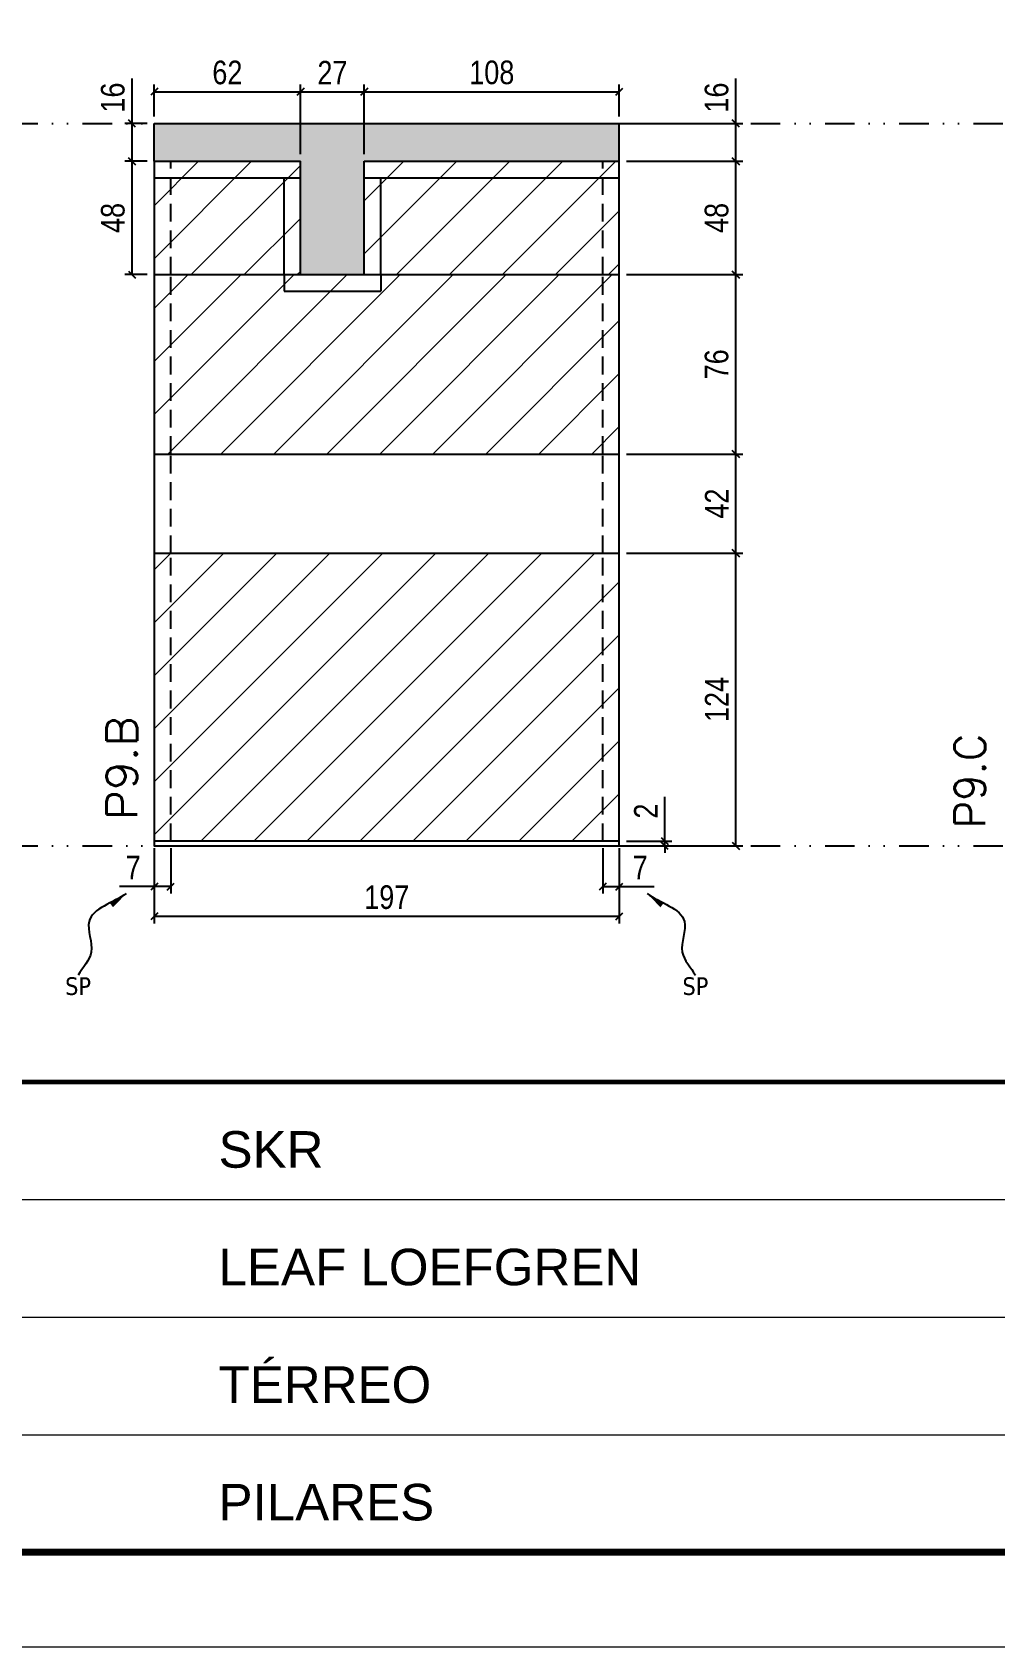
# Model space of a CAD drawing. Extents: x 14400 to 27878, y -21631 to 6985.
# Drawn here: x 16632 to 17039, y 2489 to 3173 of the extents above; entities that cross this region are included whole.
import ezdxf

# ---------------------------------------------------------------- set-up
doc = ezdxf.new("R2010")
doc.units = 0
for name, pattern in [('CONTINUO', [0]), ('DASHED', [0.75, 0.5, -0.25]), ('DIVIDE2', [0.625, 0.25, -0.125, 0, -0.125, 0, -0.125]), ('HIDDEN', [0.375, 0.25, -0.125])]:
    doc.linetypes.add(name, pattern=pattern)
for name, color, linetype in [('COTA', 241, 'Continuous'), ('Nível', 160, 'Continuous'), ('Painéis', 200, 'Continuous'), ('SARR_2.2x7', 40, 'Continuous'), ('Sarrafo de Pressão', 42, 'HIDDEN'), ('texto', 7, 'Continuous')]:
    doc.layers.add(name, color=color, linetype=linetype)
for name, color, linetype, lineweight in [('Folhas', 255, 'Continuous', 9), ('Hachura', 251, 'Continuous', 9), ('SARRAFO DE PRESSAO', 251, 'DASHED', 9), ('Texto Seção', 7, 'Continuous', 15)]:
    doc.layers.add(name, color=color, linetype=linetype, lineweight=lineweight)
doc.styles.add('ARIAL', font='arial.ttf')
doc.styles.add('COTA TECNICA', font='techl___.ttf', dxfattribs={"height": 10})
doc.styles.add('COTA TECNICA-50', font='techl___.ttf', dxfattribs={"height": 10})
doc.styles.add('REGUA-120', font='ROMANS.shx', dxfattribs={"height": 15})
doc.styles.get("Standard").update_dxf_attribs({"font": 'arial.ttf'})
doc.dimstyles.new('COTA PAINEL-50', dxfattribs={"dimtxt": 10, "dimasz": 3, "dimexe": 3, "dimexo": 3, "dimgap": 3, "dimtad": 1, "dimdec": 1, "dimzin": 12, "dimdsep": 46, "dimtxsty": 'COTA TECNICA-50', "dimblk1": 'OBLIQUE', "dimblk2": 'OBLIQUE', "dimsah": 1, "dimcen": 0.9, "dimclrd": 4, "dimclre": 4, "dimclrt": 240, "dimadec": 1, "dimazin": 3, "dimtfac": 1, "dimtdec": 1, "dimtmove": 0, "dimatfit": 3, "dimfxl": 1, "dimtolj": 1, "dimtzin": 12, "dimarcsym": 0})
doc.dimstyles.new('PAINEL', dxfattribs={"dimtxt": 10, "dimasz": 3, "dimexe": 3, "dimexo": 3, "dimgap": 3, "dimtad": 1, "dimdec": 1, "dimzin": 12, "dimdsep": 46, "dimtxsty": 'COTA TECNICA', "dimblk1": 'OBLIQUE', "dimblk2": 'OBLIQUE', "dimsah": 1, "dimcen": 0.9, "dimclrd": 4, "dimclre": 4, "dimclrt": 240, "dimadec": 1, "dimazin": 3, "dimtfac": 1, "dimtdec": 1, "dimtmove": 0, "dimatfit": 3, "dimfxl": 1, "dimtolj": 1, "dimtzin": 12, "dimarcsym": 0})
doc.dimstyles.get("Standard").update_dxf_attribs({"dimtxt": 0.18, "dimasz": 0.18, "dimexe": 0.18, "dimexo": 0.0625, "dimgap": 0.09, "dimtad": 0, "dimtih": 1, "dimtoh": 1, "dimdec": 4, "dimzin": 0, "dimdsep": 46, "dimtxsty": 'Standard', "dimcen": 0.09, "dimadec": 0, "dimazin": 0, "dimtfac": 1, "dimtdec": 4, "dimtofl": 0, "dimtmove": 0, "dimatfit": 3, "dimfxl": 1, "dimtolj": 1, "dimtzin": 0, "dimarcsym": 0})
pattern_1 = [(45, (-68.941, 0), (-11.22532, 11.22532), [])]

# ---------------------------------------------------------------- blocks, each defined once
blk = doc.blocks.new('9999999999')
at = {"color": 30, "linetype": 'CONTINUO'}
for p, q in [((98564.56, 34379.64), (99583.98, 34379.64)), ((98564.56, 34329.83), (99487.98, 34329.83)), ((98564.56, 34280.02), (99487.98, 34280.02))]:
    blk.add_line(p, q, dxfattribs=at)
at = {"color": 30, "linetype": 'CONTINUO', "const_width": 2}
blk.add_lwpolyline([(99583.98, 34230.21), (99583.98, 34414.45, 0.414214), (99568.98, 34429.45), (98228.98, 34429.45, 0.414214), (98213.98, 34414.45), (98213.98, 34245.21, 0.414214), (98228.98, 34230.21), (99583.98, 34230.21)], format="xyb", dxfattribs=at)
at = {"layer": 'Folhas'}
blk.add_lwpolyline([(98138.98, 34190.21), (99623.98, 34190.21), (99623.98, 35240.21), (98138.98, 35240.21)], close=True, dxfattribs=at)
at = {"layer": 'Folhas', "color": 30, "const_width": 3}
blk.add_lwpolyline([(98213.98, 34230.21), (99583.98, 34230.21), (99583.98, 35200.21), (98213.98, 35200.21)], close=True, dxfattribs=at)
at = {"color": 7, "linetype": 'Continuous', "ltscale": 5, "style": 'ARIAL'}
for s, height, p in [('SKR', 15.483, (98837.68, 34393.13)), ('LEAF LOEFGREN', 15.4829, (98837.68, 34343.32)), ('TÉRREO', 15.483, (98837.68, 34293.51)), ('PILARES', 15.483, (98837.68, 34243.7))]:
    blk.add_text(s, height=height, dxfattribs=at).set_placement(p)
blk = doc.blocks.new('_Oblique')
at = {"color": 0, "linetype": 'ByBlock', "lineweight": -2}
blk.add_line((-0.5, -0.5), (0.5, 0.5), dxfattribs=at)
blk = doc.blocks.new('*D830')
at = {"layer": 'COTA', "color": 4, "lineweight": -2, "transparency": 16777216}
for p, q in [((16683.42, 2827.29), (16683.42, 2795.39)), ((16880.42, 2827.29), (16880.42, 2795.39)), ((16880.42, 2798.39), (16683.42, 2798.39))]:
    blk.add_line(p, q, dxfattribs=at)
at = {"layer": 'Defpoints', "color": 0, "transparency": 16777216}
for p in [(16683.42, 2830.29), (16880.42, 2830.29), (16683.42, 2798.39)]:
    blk.add_point(p, dxfattribs=at)
at = {"layer": 'COTA', "color": 4, "lineweight": -2, "transparency": 16777216, "xscale": 3, "yscale": 3, "zscale": 3, "rotation": 180}
blk.add_blockref('_Oblique', (16683.42, 2798.39), dxfattribs=at)
at = {"layer": 'COTA', "color": 4, "lineweight": -2, "transparency": 16777216, "xscale": 3, "yscale": 3, "zscale": 3}
blk.add_blockref('_Oblique', (16880.42, 2798.39), dxfattribs=at)
at = {"layer": 'COTA', "color": 240, "transparency": 16777216, "insert": (16781.92, 2806.49), "char_height": 10, "attachment_point": 5, "style": 'COTA TECNICA'}
blk.add_mtext('\\A1;197', dxfattribs=at)
blk = doc.blocks.new('*D831')
at = {"layer": 'COTA', "color": 4, "lineweight": -2, "transparency": 16777216}
for p, q in [((16683.42, 2825.29), (16683.42, 2808.04)), ((16690.42, 2827.29), (16690.42, 2808.04)), ((16683.42, 2811.04), (16668.69, 2811.04)), ((16690.42, 2811.04), (16683.42, 2811.04))]:
    blk.add_line(p, q, dxfattribs=at)
at = {"layer": 'Defpoints', "color": 0, "transparency": 16777216}
for p in [(16683.42, 2828.29), (16690.42, 2830.29), (16683.42, 2811.04)]:
    blk.add_point(p, dxfattribs=at)
at = {"layer": 'COTA', "color": 4, "lineweight": -2, "transparency": 16777216, "xscale": 3, "yscale": 3, "zscale": 3, "rotation": 180}
blk.add_blockref('_Oblique', (16683.42, 2811.04), dxfattribs=at)
at = {"layer": 'COTA', "color": 4, "lineweight": -2, "transparency": 16777216, "xscale": 3, "yscale": 3, "zscale": 3}
blk.add_blockref('_Oblique', (16690.42, 2811.04), dxfattribs=at)
at = {"layer": 'COTA', "color": 240, "transparency": 16777216, "insert": (16674.55, 2819.12), "char_height": 10, "attachment_point": 5, "style": 'COTA TECNICA-50'}
blk.add_mtext('\\A1;7', dxfattribs=at)
blk = doc.blocks.new('*D832')
at = {"layer": 'COTA', "color": 4, "lineweight": -2, "transparency": 16777216}
for p, q in [((16899.68, 2830.29), (16899.68, 2849.09)), ((16883.42, 2830.29), (16902.68, 2830.29)), ((16883.42, 2828.29), (16902.68, 2828.29)), ((16899.68, 2828.29), (16899.68, 2830.29)), ((16899.68, 2828.29), (16899.68, 2825.29))]:
    blk.add_line(p, q, dxfattribs=at)
at = {"layer": 'Defpoints', "color": 0, "transparency": 16777216}
for p in [(16880.42, 2830.29), (16880.42, 2828.29), (16899.68, 2828.29)]:
    blk.add_point(p, dxfattribs=at)
at = {"layer": 'COTA', "color": 4, "lineweight": -2, "transparency": 16777216, "xscale": 3, "yscale": 3, "zscale": 3}
for p, rotation in [((16899.68, 2830.29), 270), ((16899.68, 2828.29), 90)]:
    blk.add_blockref('_Oblique', p, dxfattribs=dict(at, rotation=rotation))
at = {"layer": 'COTA', "color": 240, "transparency": 16777216, "insert": (16891.68, 2843.03), "char_height": 10, "attachment_point": 5, "rotation": 90, "style": 'COTA TECNICA-50'}
blk.add_mtext('\\A1;2', dxfattribs=at)
blk = doc.blocks.new('*D839')
at = {"layer": 'COTA', "color": 4, "linetype": 'ByBlock', "lineweight": -2, "transparency": 16777216}
for p, q in [((16883.42, 2952.29), (16932.79, 2952.29)), ((16929.79, 2828.29), (16929.79, 2952.29)), ((16883.42, 2828.29), (16932.79, 2828.29))]:
    blk.add_line(p, q, dxfattribs=at)
at = {"layer": 'Defpoints', "color": 0, "linetype": 'ByBlock', "transparency": 16777216}
for p in [(16880.42, 2952.29), (16929.79, 2952.29), (16880.42, 2828.29)]:
    blk.add_point(p, dxfattribs=at)
at = {"layer": 'COTA', "color": 4, "linetype": 'ByBlock', "lineweight": -2, "transparency": 16777216, "xscale": 3, "yscale": 3, "zscale": 3}
for p, rotation in [((16929.79, 2952.29), 90), ((16929.79, 2828.29), 270)]:
    blk.add_blockref('_Oblique', p, dxfattribs=dict(at, rotation=rotation))
at = {"layer": 'COTA', "color": 240, "linetype": 'ByBlock', "transparency": 16777216, "insert": (16921.71, 2890.29), "char_height": 10, "attachment_point": 5, "rotation": 90, "style": 'COTA TECNICA'}
blk.add_mtext('\\A1;124', dxfattribs=at)
blk = doc.blocks.new('*D840')
at = {"layer": 'COTA', "color": 4, "linetype": 'ByBlock', "lineweight": -2, "transparency": 16777216}
for p, q in [((16883.42, 2952.29), (16932.79, 2952.29)), ((16929.79, 2828.29), (16929.79, 2952.29)), ((16883.42, 2828.29), (16932.79, 2828.29))]:
    blk.add_line(p, q, dxfattribs=at)
at = {"layer": 'Defpoints', "color": 0, "linetype": 'ByBlock', "transparency": 16777216}
for p in [(16880.42, 2952.29), (16929.79, 2952.29), (16880.42, 2828.29)]:
    blk.add_point(p, dxfattribs=at)
at = {"layer": 'COTA', "color": 4, "linetype": 'ByBlock', "lineweight": -2, "transparency": 16777216, "xscale": 3, "yscale": 3, "zscale": 3}
for p, rotation in [((16929.79, 2952.29), 90), ((16929.79, 2828.29), 270)]:
    blk.add_blockref('_Oblique', p, dxfattribs=dict(at, rotation=rotation))
at = {"layer": 'COTA', "color": 240, "linetype": 'ByBlock', "transparency": 16777216, "insert": (16921.71, 2890.29), "char_height": 10, "attachment_point": 5, "rotation": 90, "style": 'COTA TECNICA'}
blk.add_mtext('\\A1;124', dxfattribs=at)
blk = doc.blocks.new('*D841')
at = {"layer": 'COTA', "color": 4, "lineweight": -2, "transparency": 16777216}
for p, q in [((16929.79, 3134.29), (16929.79, 3153.3)), ((16883.42, 3134.29), (16932.79, 3134.29)), ((16929.79, 3118.29), (16929.79, 3134.29)), ((16883.42, 3118.29), (16932.79, 3118.29))]:
    blk.add_line(p, q, dxfattribs=at)
at = {"layer": 'Defpoints', "color": 0, "transparency": 16777216}
for p in [(16880.42, 3134.29), (16929.79, 3134.29), (16880.42, 3118.29)]:
    blk.add_point(p, dxfattribs=at)
at = {"layer": 'COTA', "color": 4, "lineweight": -2, "transparency": 16777216, "xscale": 3, "yscale": 3, "zscale": 3}
for p, rotation in [((16929.79, 3134.29), 90), ((16929.79, 3118.29), 270)]:
    blk.add_blockref('_Oblique', p, dxfattribs=dict(at, rotation=rotation))
at = {"layer": 'COTA', "color": 240, "transparency": 16777216, "insert": (16921.68, 3145.29), "char_height": 10, "attachment_point": 5, "rotation": 90, "style": 'COTA TECNICA'}
blk.add_mtext('\\A1;16', dxfattribs=at)
blk = doc.blocks.new('*D842')
at = {"layer": 'COTA', "color": 4, "lineweight": -2, "transparency": 16777216}
for p, q in [((16683.42, 3137.29), (16683.42, 3150.76)), ((16683.42, 3147.76), (16745.42, 3147.76)), ((16745.42, 3121.29), (16745.42, 3150.76))]:
    blk.add_line(p, q, dxfattribs=at)
at = {"layer": 'Defpoints', "color": 0, "transparency": 16777216}
for p in [(16745.42, 3147.76), (16683.42, 3134.29), (16745.42, 3118.29)]:
    blk.add_point(p, dxfattribs=at)
at = {"layer": 'COTA', "color": 4, "lineweight": -2, "transparency": 16777216, "xscale": 3, "yscale": 3, "zscale": 3, "rotation": 180}
blk.add_blockref('_Oblique', (16683.42, 3147.76), dxfattribs=at)
at = {"layer": 'COTA', "color": 4, "lineweight": -2, "transparency": 16777216, "xscale": 3, "yscale": 3, "zscale": 3}
blk.add_blockref('_Oblique', (16745.42, 3147.76), dxfattribs=at)
at = {"layer": 'COTA', "color": 240, "transparency": 16777216, "insert": (16714.42, 3155.86), "char_height": 10, "attachment_point": 5, "style": 'COTA TECNICA'}
blk.add_mtext('\\A1;62', dxfattribs=at)
blk = doc.blocks.new('*D843')
at = {"layer": 'COTA', "color": 4, "lineweight": -2, "transparency": 16777216}
for p, q in [((16745.42, 3121.29), (16745.42, 3150.76)), ((16745.42, 3147.76), (16772.42, 3147.76)), ((16772.42, 3121.29), (16772.42, 3150.76))]:
    blk.add_line(p, q, dxfattribs=at)
at = {"layer": 'Defpoints', "color": 0, "transparency": 16777216}
for p in [(16772.42, 3147.76), (16745.42, 3118.29), (16772.42, 3118.29)]:
    blk.add_point(p, dxfattribs=at)
at = {"layer": 'COTA', "color": 4, "lineweight": -2, "transparency": 16777216, "xscale": 3, "yscale": 3, "zscale": 3, "rotation": 180}
blk.add_blockref('_Oblique', (16745.42, 3147.76), dxfattribs=at)
at = {"layer": 'COTA', "color": 4, "lineweight": -2, "transparency": 16777216, "xscale": 3, "yscale": 3, "zscale": 3}
blk.add_blockref('_Oblique', (16772.42, 3147.76), dxfattribs=at)
at = {"layer": 'COTA', "color": 240, "transparency": 16777216, "insert": (16758.92, 3155.83), "char_height": 10, "attachment_point": 5, "style": 'COTA TECNICA'}
blk.add_mtext('\\A1;27', dxfattribs=at)
blk = doc.blocks.new('*D844')
at = {"layer": 'COTA', "color": 4, "lineweight": -2, "transparency": 16777216}
for p, q in [((16772.42, 3121.29), (16772.42, 3150.76)), ((16772.42, 3147.76), (16880.42, 3147.76)), ((16880.42, 3137.29), (16880.42, 3150.76))]:
    blk.add_line(p, q, dxfattribs=at)
at = {"layer": 'Defpoints', "color": 0, "transparency": 16777216}
for p in [(16880.42, 3147.76), (16880.42, 3134.29), (16772.42, 3118.29)]:
    blk.add_point(p, dxfattribs=at)
at = {"layer": 'COTA', "color": 4, "lineweight": -2, "transparency": 16777216, "xscale": 3, "yscale": 3, "zscale": 3, "rotation": 180}
blk.add_blockref('_Oblique', (16772.42, 3147.76), dxfattribs=at)
at = {"layer": 'COTA', "color": 4, "lineweight": -2, "transparency": 16777216, "xscale": 3, "yscale": 3, "zscale": 3}
blk.add_blockref('_Oblique', (16880.42, 3147.76), dxfattribs=at)
at = {"layer": 'COTA', "color": 240, "transparency": 16777216, "insert": (16826.42, 3155.89), "char_height": 10, "attachment_point": 5, "style": 'COTA TECNICA'}
blk.add_mtext('\\A1;108', dxfattribs=at)
blk = doc.blocks.new('*D845')
at = {"layer": 'COTA', "color": 4, "lineweight": -2, "transparency": 16777216}
for p, q in [((16680.42, 3118.29), (16671.03, 3118.29)), ((16674.03, 3070.29), (16674.03, 3118.29)), ((16680.42, 3070.29), (16671.03, 3070.29))]:
    blk.add_line(p, q, dxfattribs=at)
at = {"layer": 'Defpoints', "color": 0, "transparency": 16777216}
for p in [(16674.03, 3118.29), (16683.42, 3118.29), (16683.42, 3070.29)]:
    blk.add_point(p, dxfattribs=at)
at = {"layer": 'COTA', "color": 4, "lineweight": -2, "transparency": 16777216, "xscale": 3, "yscale": 3, "zscale": 3}
for p, rotation in [((16674.03, 3118.29), 90), ((16674.03, 3070.29), 270)]:
    blk.add_blockref('_Oblique', p, dxfattribs=dict(at, rotation=rotation))
at = {"layer": 'COTA', "color": 240, "transparency": 16777216, "insert": (16665.93, 3094.29), "char_height": 10, "attachment_point": 5, "rotation": 90, "style": 'COTA TECNICA'}
blk.add_mtext('\\A1;48', dxfattribs=at)
blk = doc.blocks.new('*D847')
at = {"layer": 'COTA', "color": 4, "lineweight": -2, "transparency": 16777216}
for p, q in [((16674.03, 3134.29), (16674.03, 3153.3)), ((16680.42, 3134.29), (16671.03, 3134.29)), ((16674.03, 3118.29), (16674.03, 3134.29)), ((16680.42, 3118.29), (16671.03, 3118.29))]:
    blk.add_line(p, q, dxfattribs=at)
at = {"layer": 'Defpoints', "color": 0, "transparency": 16777216}
for p in [(16674.03, 3134.29), (16683.42, 3134.29), (16683.42, 3118.29)]:
    blk.add_point(p, dxfattribs=at)
at = {"layer": 'COTA', "color": 4, "lineweight": -2, "transparency": 16777216, "xscale": 3, "yscale": 3, "zscale": 3}
for p, rotation in [((16674.03, 3134.29), 90), ((16674.03, 3118.29), 270)]:
    blk.add_blockref('_Oblique', p, dxfattribs=dict(at, rotation=rotation))
at = {"layer": 'COTA', "color": 240, "transparency": 16777216, "insert": (16665.92, 3145.29), "char_height": 10, "attachment_point": 5, "rotation": 90, "style": 'COTA TECNICA'}
blk.add_mtext('\\A1;16', dxfattribs=at)
blk = doc.blocks.new('*D852')
at = {"layer": 'COTA', "color": 4, "lineweight": -2, "transparency": 16777216}
for p, q in [((16883.42, 2994.29), (16932.79, 2994.29)), ((16929.79, 2952.29), (16929.79, 2994.29)), ((16883.42, 2952.29), (16932.79, 2952.29))]:
    blk.add_line(p, q, dxfattribs=at)
at = {"layer": 'Defpoints', "color": 0, "transparency": 16777216}
for p in [(16880.42, 2994.29), (16929.79, 2994.29), (16880.42, 2952.29)]:
    blk.add_point(p, dxfattribs=at)
at = {"layer": 'COTA', "color": 4, "lineweight": -2, "transparency": 16777216, "xscale": 3, "yscale": 3, "zscale": 3}
for p, rotation in [((16929.79, 2994.29), 90), ((16929.79, 2952.29), 270)]:
    blk.add_blockref('_Oblique', p, dxfattribs=dict(at, rotation=rotation))
at = {"layer": 'COTA', "color": 240, "transparency": 16777216, "insert": (16921.71, 2973.29), "char_height": 10, "attachment_point": 5, "rotation": 90, "style": 'COTA TECNICA'}
blk.add_mtext('\\A1;42', dxfattribs=at)
blk = doc.blocks.new('*D853')
at = {"layer": 'COTA', "color": 4, "lineweight": -2, "transparency": 16777216}
for p, q in [((16883.42, 3118.29), (16932.79, 3118.29)), ((16929.79, 3070.29), (16929.79, 3118.29)), ((16883.42, 3070.29), (16932.79, 3070.29))]:
    blk.add_line(p, q, dxfattribs=at)
at = {"layer": 'Defpoints', "color": 0, "transparency": 16777216}
for p in [(16880.42, 3118.29), (16929.79, 3118.29), (16880.42, 3070.29)]:
    blk.add_point(p, dxfattribs=at)
at = {"layer": 'COTA', "color": 4, "lineweight": -2, "transparency": 16777216, "xscale": 3, "yscale": 3, "zscale": 3}
for p, rotation in [((16929.79, 3118.29), 90), ((16929.79, 3070.29), 270)]:
    blk.add_blockref('_Oblique', p, dxfattribs=dict(at, rotation=rotation))
at = {"layer": 'COTA', "color": 240, "transparency": 16777216, "insert": (16921.69, 3094.29), "char_height": 10, "attachment_point": 5, "rotation": 90, "style": 'COTA TECNICA'}
blk.add_mtext('\\A1;48', dxfattribs=at)
blk = doc.blocks.new('*D855')
at = {"layer": 'COTA', "color": 4, "lineweight": -2, "transparency": 16777216}
for p, q in [((16873.42, 2827.29), (16873.42, 2808.04)), ((16880.42, 2825.29), (16880.42, 2808.04)), ((16873.42, 2811.04), (16880.42, 2811.04)), ((16880.42, 2811.04), (16895.15, 2811.04))]:
    blk.add_line(p, q, dxfattribs=at)
at = {"layer": 'Defpoints', "color": 0, "transparency": 16777216}
for p in [(16873.42, 2830.29), (16880.42, 2828.29), (16880.42, 2811.04)]:
    blk.add_point(p, dxfattribs=at)
at = {"layer": 'COTA', "color": 4, "lineweight": -2, "transparency": 16777216, "xscale": 3, "yscale": 3, "zscale": 3, "rotation": 180}
blk.add_blockref('_Oblique', (16873.42, 2811.04), dxfattribs=at)
at = {"layer": 'COTA', "color": 4, "lineweight": -2, "transparency": 16777216, "xscale": 3, "yscale": 3, "zscale": 3}
blk.add_blockref('_Oblique', (16880.42, 2811.04), dxfattribs=at)
at = {"layer": 'COTA', "color": 240, "transparency": 16777216, "insert": (16889.28, 2819.12), "char_height": 10, "attachment_point": 5, "style": 'COTA TECNICA-50'}
blk.add_mtext('\\A1;7', dxfattribs=at)
blk = doc.blocks.new('*D2192')
at = {"layer": 'COTA', "color": 4, "lineweight": -2, "transparency": 16777216}
for p, q in [((16883.42, 3070.29), (16932.79, 3070.29)), ((16929.79, 2994.29), (16929.79, 3070.29)), ((16883.42, 2994.29), (16932.79, 2994.29))]:
    blk.add_line(p, q, dxfattribs=at)
at = {"layer": 'Defpoints', "color": 0, "transparency": 16777216}
for p in [(16880.42, 3070.29), (16929.79, 3070.29), (16880.42, 2994.29)]:
    blk.add_point(p, dxfattribs=at)
at = {"layer": 'COTA', "color": 4, "lineweight": -2, "transparency": 16777216, "xscale": 3, "yscale": 3, "zscale": 3}
for p, rotation in [((16929.79, 3070.29), 90), ((16929.79, 2994.29), 270)]:
    blk.add_blockref('_Oblique', p, dxfattribs=dict(at, rotation=rotation))
at = {"layer": 'COTA', "color": 240, "transparency": 16777216, "insert": (16921.68, 3032.29), "char_height": 10, "attachment_point": 5, "rotation": 90, "style": 'COTA TECNICA'}
blk.add_mtext('\\A1;76', dxfattribs=at)

msp = doc.modelspace()

# ---------------------------------------------------------------- hatches: boundary and pattern name
at = {"layer": 'COTA'}
h = msp.add_hatch(dxfattribs=at)
h.set_pattern_fill('AR-CONC', color=256, scale=0.03)
h.set_pattern_definition([(50, (-1169.166, 51), (5.4655401, -0.4781726), [0.5715, -6.2865]), (355, (-1169.166, 51), (-1.0573026, 5.7317054), [0.4572, -5.0292175]), (100.451445, (-1168.7107, 50.96), (4.4082374, 5.2535326), [0.4857003, -5.3427073]), (46.1842, (-1169.166, 52.524), (8.1323712, -1.2612698), [0.85725, -9.42975]), (96.63556, (-1168.4885, 52.419), (7.122124, 7.4227837), [0.7285507, -8.0140682]), (351.18415, (-1169.166, 52.524), (7.122124, 7.4227837), [0.685799, -7.543792]), (21, (-1168.404, 52.143), (4.5484317, -3.067956), [0.5715, -6.2865]), (326, (-1168.404, 52.143), (1.8540609, 5.525639), [0.4572, -5.0292]), (71.451445, (-1168.025, 51.8873), (6.4024926, 2.457683), [0.4857003, -5.3426981]), (37.5, (-1169.1662, 51), (0.0926581, 2.53665117), [0, -4.96824, 0, -5.1054, 0, -5.04825]), (7.5, (-1169.1662, 51), (2.00458988, 3.00541724), [0, -2.91084, 0, -4.85394, 0, -1.92405]), (327.5, (-1170.8655, 51), (4.06771786, -0.17186232), [0, -1.905, 0, -5.9436, 0, -7.8867]), (317.5, (-1171.6275, 51), (4.44387544, 0.7627947), [0, -2.4765, 0, -3.94716, 0, -5.6007])])
h.paths.add_polyline_path([(16683.42, 3134.29), (16683.42, 3118.29), (16745.42, 3118.29), (16745.42, 3070.29), (16772.42, 3070.29), (16772.42, 3118.29), (16880.42, 3118.29), (16880.42, 3134.29)])
at = {"layer": 'Hachura'}
h = msp.add_hatch(dxfattribs=at)
h.set_pattern_fill('ANSI31', color=256, scale=5)
h.set_pattern_definition([(45, (-68.941, 42), (-11.22532, 11.22532), [])])
h.paths.add_polyline_path([(16683.42, 3118.29), (16683.42, 3070.29), (16745.42, 3070.29), (16745.42, 3118.29)])
h = msp.add_hatch(dxfattribs=at)
h.set_pattern_fill('ANSI31', color=256, scale=5)
h.set_pattern_definition(pattern_1)
h.paths.add_polyline_path([(16772.42, 3070.29), (16880.42, 3070.29), (16880.42, 3118.29), (16772.42, 3118.29)])
h.paths.add_polyline_path([(17044.93, 2830.29), (17074.93, 2830.29), (17074.93, 3028.29), (17044.93, 3028.29)])
h.paths.add_polyline_path([(17249.87, 3028.29), (17219.87, 3028.29), (17219.87, 2830.29), (17249.87, 2830.29)])
h = msp.add_hatch(dxfattribs=at)
h.set_pattern_fill('ANSI31', color=256, scale=5)
h.paths.add_polyline_path([(16880.42, 3070.29), (16683.42, 3070.29), (16683.42, 2994.29), (16880.42, 2994.29)])
h = msp.add_hatch(dxfattribs=at)
h.set_pattern_fill('ANSI31', color=256, scale=5)
h.set_pattern_definition(pattern_1)
h.paths.add_polyline_path([(16880.42, 2830.29), (16880.42, 2952.29), (16683.42, 2952.29), (16683.42, 2830.29)])

# ---------------------------------------------------------------- linework, layer by layer
at = {"layer": 'COTA'}
for p, q in [((16683.42, 3118.29), (16683.42, 3134.29)), ((16683.42, 3134.29), (16880.42, 3134.29)), ((16880.42, 3118.29), (16880.42, 3134.29)), ((16738.42, 3070.29), (16738.42, 3063.29)), ((16779.42, 3070.29), (16779.42, 3063.29))]:
    msp.add_line(p, q, dxfattribs=at)
at = {"layer": 'Nível', "color": 4, "linetype": 'DIVIDE2', "ltscale": 50}
for p, q in [((16086.97, 3134.29), (17456.97, 3134.29)), ((16086.97, 2828.29), (17456.97, 2828.29))]:
    msp.add_line(p, q, dxfattribs=at)
at = {"layer": 'Painéis'}
for p, q in [((16683.42, 3118.29), (16683.42, 2830.29)), ((16683.42, 3118.29), (16745.42, 3118.29)), ((16745.42, 3070.29), (16745.42, 3118.29)), ((16772.42, 3118.29), (16880.42, 3118.29)), ((16772.42, 3070.29), (16772.42, 3118.29)), ((16880.42, 2830.29), (16880.42, 3118.29)), ((16683.42, 3070.29), (16880.42, 3070.29)), ((16683.42, 2994.29), (16880.42, 2994.29)), ((16683.42, 2952.29), (16880.42, 2952.29))]:
    msp.add_line(p, q, dxfattribs=at)
msp.add_lwpolyline([(16880.42, 2830.29), (16683.42, 2830.29), (16683.42, 2828.29), (16880.42, 2828.29)], close=True, dxfattribs=at)
at = {"layer": 'SARR_2.2x7'}
for p, q in [((16683.42, 3111.29), (16745.42, 3111.29)), ((16738.42, 3070.29), (16738.42, 3111.29)), ((16772.42, 3111.29), (16880.42, 3111.29)), ((16779.42, 3070.29), (16779.42, 3111.29)), ((16738.42, 3063.29), (16779.42, 3063.29))]:
    msp.add_line(p, q, dxfattribs=at)
at = {"layer": 'Sarrafo de Pressão', "ltscale": 30}
for p, q in [((16690.42, 3070.29), (16690.42, 3118.29)), ((16873.42, 3070.29), (16873.42, 3118.29)), ((16690.42, 2994.29), (16690.42, 3070.29)), ((16873.42, 2994.29), (16873.42, 3070.29)), ((16690.42, 2952.29), (16690.42, 2994.29)), ((16873.42, 2952.29), (16873.42, 2994.29)), ((16690.42, 2830.29), (16690.42, 2952.29)), ((16873.42, 2830.29), (16873.42, 2952.29))]:
    msp.add_line(p, q, dxfattribs=at)

# ---------------------------------------------------------------- block references
at = {"layer": 'SARRAFO DE PRESSAO', "color": 6, "linetype": 'ByBlock'}
msp.add_blockref('9999999999', (-82127.01, -31701.2), dxfattribs=at)

# ---------------------------------------------------------------- texts
at = {"layer": 'texto', "color": 0, "char_height": 7.5, "attachment_point": 5}
for insert in [(16651.17, 2768.79), (16912.67, 2768.79)]:
    msp.add_mtext('{\\fTahoma|b0|i0|c0|p34;\\C4;SP}', dxfattribs=dict(at, insert=insert))
at = {"layer": 'Texto Seção', "style": 'REGUA-120', "width": 1.1}
msp.add_text('P9.B', height=13, rotation=90, dxfattribs=at).set_placement((16676.17, 2839.05))
at = {"layer": 'Texto Seção', "insert": (17035.48, 2835.7), "char_height": 13, "width": 370.6998, "attachment_point": 7, "rotation": 90, "style": 'REGUA-120'}
msp.add_mtext('P9.C', dxfattribs=at)

# ---------------------------------------------------------------- dimensions: what is measured, and where the dimension line sits
at = {"layer": 'COTA'}
dim = msp.add_linear_dim(base=(16745.42, 3147.76), p1=(16683.42, 3134.29), p2=(16745.42, 3118.29), dimstyle='PAINEL', dxfattribs=at)
dim.commit()
dim.dimension.update_dxf_attribs({"geometry": '*D842', "text_midpoint": (16714.42, 3155.86)})
for base, p1, p2, picture, middle in [((16772.42, 3147.76), (16745.42, 3118.29), (16772.42, 3118.29), '*D843', (16758.92, 3155.83)), ((16880.42, 3147.76), (16772.42, 3118.29), (16880.42, 3134.29), '*D844', (16826.42, 3155.89))]:
    dim = msp.add_linear_dim(base=base, p1=p1, p2=p2, dimstyle='PAINEL', override={"dimtmove": 1}, dxfattribs=at)
    dim.commit()
    dim.dimension.update_dxf_attribs({"geometry": picture, "text_midpoint": middle})
for base, p1, p2, angle, dimstyle, picture, middle in [((16674.03, 3134.29), (16683.42, 3118.29), (16683.42, 3134.29), 90, 'PAINEL', '*D847', (16665.92, 3145.29)), ((16929.79, 3134.29), (16880.42, 3118.29), (16880.42, 3134.29), 90, 'PAINEL', '*D841', (16921.68, 3145.29)), ((16929.79, 3070.29), (16880.42, 2994.29), (16880.42, 3070.29), 90, 'PAINEL', '*D2192', (16921.68, 3032.29)), ((16929.79, 2994.29), (16880.42, 2952.29), (16880.42, 2994.29), 90, 'PAINEL', '*D852', (16921.71, 2973.29)), ((16683.42, 2811.04), (16690.42, 2830.29), (16683.42, 2828.29), 180, 'COTA PAINEL-50', '*D831', (16674.55, 2819.12)), ((16880.42, 2811.04), (16873.42, 2830.29), (16880.42, 2828.29), 0, 'COTA PAINEL-50', '*D855', (16889.28, 2819.12))]:
    dim = msp.add_linear_dim(base=base, p1=p1, p2=p2, angle=angle, dimstyle=dimstyle, dxfattribs=at)
    dim.commit()
    dim.dimension.update_dxf_attribs({"geometry": picture, "text_midpoint": middle})
for base, p1, p2, angle, override, picture, middle in [((16674.03, 3118.29), (16683.42, 3070.29), (16683.42, 3118.29), 90, {"dimtmove": 1}, '*D845', (16665.93, 3094.29)), ((16929.79, 3118.29), (16880.42, 3070.29), (16880.42, 3118.29), 90, {"dimtmove": 1}, '*D853', (16921.69, 3094.29)), ((16683.42, 2798.39), (16880.42, 2830.29), (16683.42, 2830.29), 180, {"dimarcsym": 2}, '*D830', (16781.92, 2806.49))]:
    dim = msp.add_linear_dim(base=base, p1=p1, p2=p2, angle=angle, dimstyle='PAINEL', override=override, dxfattribs=at)
    dim.commit()
    dim.dimension.update_dxf_attribs({"geometry": picture, "text_midpoint": middle})
at = {"layer": 'COTA', "linetype": 'ByBlock'}
for picture in ['*D839', '*D840']:
    dim = msp.add_aligned_dim(p1=(16880.42, 2828.29), p2=(16880.42, 2952.29), distance=-49.37, dimstyle='PAINEL', dxfattribs=at)
    dim.commit()
    dim.dimension.update_dxf_attribs({"geometry": picture, "text_midpoint": (16921.71, 2890.29)})
at = {"layer": 'COTA'}
dim = msp.add_linear_dim(base=(16899.68, 2828.29), p1=(16880.42, 2830.29), p2=(16880.42, 2828.29), angle=90, dimstyle='COTA PAINEL-50', dxfattribs=at)
dim.commit()
dim.dimension.update_dxf_attribs({"geometry": '*D832', "text_midpoint": (16899.68, 2843.03), "dimtype": 160})

# ---------------------------------------------------------------- leaders
at = {"layer": 'COTA', "path_type": 1}
for points in [[(16671.59, 2808.1), (16655.8, 2796.27), (16656.73, 2783.26), (16651.18, 2773.48)], [(16892.25, 2808.1), (16908.03, 2796.27), (16907.11, 2783.26), (16912.66, 2773.48)]]:
    msp.add_leader(points, dimstyle='Standard', override={"dimasz": 8}, dxfattribs=at)

doc.saveas('drawing.dxf')
